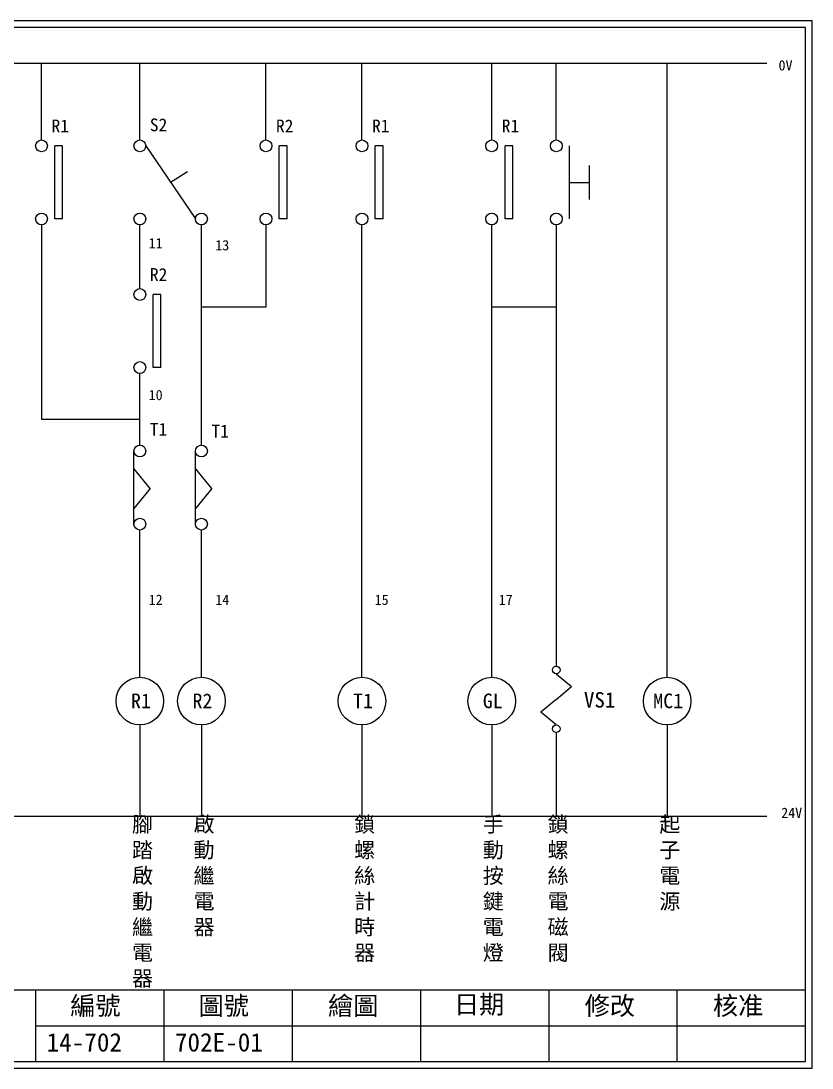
# Model space of a CAD drawing. Extents: x 10 to 297, y 3 to 207.
# Drawn here: x 142.9 to 297, y 3 to 207 of the extents above; entities that cross this region are included whole.
import ezdxf
from ezdxf.enums import TextEntityAlignment as Align

# ---------------------------------------------------------------- set-up
doc = ezdxf.new("R2010")
doc.units = 0
doc.layers.get('0').update_dxf_attribs({"linetype": 'CONTINUOUS'})
doc.layers.add('圖框層', color=7, linetype='CONTINUOUS')
doc.layers.add('標尺寸層', color=3, linetype='CONTINUOUS')
doc.styles.add('CNS', font='romanc.shx', dxfattribs={"bigfont": 'chineset.shx'})
doc.styles.add('STSL', font='kaiu.ttf')

msp = doc.modelspace()

# ---------------------------------------------------------------- linework, layer by layer
for p, q in [((288.16, 198.67), (115.57, 198.67)), ((268.77, 83.02), (268.77, 198.67)), ((150.99, 182.63), (149.49, 182.63)), ((194.71, 182.63), (193.2, 182.63)), ((213.42, 182.63), (211.91, 182.63)), ((238.7, 182.63), (237.19, 182.63)), ((150.99, 168.4), (149.49, 168.4)), ((194.71, 168.4), (193.2, 168.4)), ((213.42, 168.4), (211.91, 168.4)), ((238.7, 168.4), (237.19, 168.4)), ((170.14, 153.68), (168.64, 153.68)), ((170.14, 139.45), (168.64, 139.45)), ((268.77, 79.12), (268.77, 83.02)), ((268.77, 69.84), (268.77, 65.89)), ((288.16, 51.98), (115.57, 51.98))]:
    msp.add_line(p, q)
for centre in [(166.03, 74.48), (178.03, 74.48), (209.31, 74.48), (234.59, 74.48), (268.77, 74.48)]:
    msp.add_circle(centre, 4.64)
at = {"layer": '圖框層', "color": 7}
for p, q in [((297, 206.97), (10, 206.97)), ((297, 3), (297, 206.97)), ((295.75, 205.72), (11.25, 205.72)), ((295.75, 4.25), (295.75, 205.72)), ((11.25, 18.25), (295.75, 18.25)), ((145.75, 4.25), (145.75, 18.25)), ((170.75, 4.25), (170.75, 18.25)), ((195.75, 4.25), (195.75, 18.25)), ((220.75, 4.25), (220.75, 18.25)), ((245.75, 4.25), (245.75, 18.25)), ((270.75, 4.25), (270.75, 18.25)), ((145.75, 11.25), (295.75, 11.25)), ((11.25, 4.25), (295.75, 4.25)), ((10, 3), (297, 3))]:
    msp.add_line(p, q, dxfattribs=at)
at = {"layer": '標尺寸層', "color": 7}
for p, q in [((146.88, 183.78), (146.88, 198.67)), ((166.03, 183.78), (166.03, 198.67)), ((190.6, 183.78), (190.6, 198.67)), ((209.31, 183.78), (209.31, 198.67)), ((234.59, 183.78), (234.59, 198.67)), ((247.16, 183.78), (247.16, 198.67)), ((149.49, 168.4), (149.49, 182.63)), ((150.99, 168.4), (150.99, 182.63)), ((167.19, 182.63), (176.87, 168.4)), ((193.2, 168.4), (193.2, 182.63)), ((194.71, 168.4), (194.71, 182.63)), ((211.91, 168.4), (211.91, 182.63)), ((213.42, 168.4), (213.42, 182.63)), ((237.19, 168.4), (237.19, 182.63)), ((238.7, 168.4), (238.7, 182.63)), ((249.76, 168.4), (249.76, 182.63)), ((175.31, 177.56), (172.03, 175.52)), ((253.58, 178.83), (253.58, 175.52)), ((249.76, 175.52), (253.58, 175.52)), ((253.58, 175.52), (253.58, 172.2)), ((146.88, 167.25), (146.88, 129.37)), ((166.03, 154.84), (166.03, 167.25)), ((178.03, 124.33), (178.03, 167.25)), ((190.6, 167.25), (190.6, 151.22)), ((209.31, 79.12), (209.31, 167.25)), ((234.59, 79.12), (234.59, 167.25)), ((247.16, 167.25), (247.16, 151.22)), ((168.64, 139.45), (168.64, 153.68)), ((170.14, 139.45), (170.14, 153.68)), ((190.6, 151.22), (178.03, 151.22)), ((247.16, 151.22), (234.59, 151.22)), ((247.16, 151.22), (247.16, 81.3)), ((166.03, 124.33), (166.03, 138.3)), ((146.88, 129.37), (166.03, 129.37)), ((164.89, 108.8), (164.89, 123.04)), ((176.88, 108.8), (176.88, 123.04)), ((166.03, 79.12), (166.03, 107.8)), ((178.03, 79.12), (178.03, 107.8)), ((247.16, 79.8), (250.16, 77.31)), ((247.16, 74.82), (250.16, 77.31)), ((247.16, 74.82), (244.16, 72.33)), ((247.16, 69.84), (244.16, 72.33)), ((166.03, 69.84), (166.03, 51.98)), ((178.03, 69.84), (178.03, 51.98)), ((209.31, 69.84), (209.31, 51.98)), ((234.59, 69.84), (234.59, 51.98)), ((247.16, 68.34), (247.16, 51.98)), ((268.77, 65.89), (268.77, 51.98))]:
    msp.add_line(p, q, dxfattribs=at)
at = {"layer": '標尺寸層'}
for p, q in [((168.05, 115.92), (164.89, 119.82)), ((180.05, 115.92), (176.88, 119.82)), ((168.05, 115.92), (164.89, 112.02)), ((180.05, 115.92), (176.88, 112.02))]:
    msp.add_line(p, q, dxfattribs=at)
at = {"layer": '標尺寸層', "color": 7}
for centre, radius in [((146.88, 182.63), 1.15), ((166.03, 182.63), 1.15), ((190.6, 182.63), 1.15), ((209.31, 182.63), 1.15), ((234.59, 182.63), 1.15), ((247.16, 182.63), 1.15), ((146.88, 168.4), 1.15), ((166.03, 168.4), 1.15), ((178.03, 168.4), 1.15), ((190.6, 168.4), 1.15), ((209.31, 168.4), 1.15), ((234.59, 168.4), 1.15), ((247.16, 168.4), 1.15), ((166.03, 153.68), 1.15), ((166.03, 139.45), 1.15), ((166.03, 123.18), 1.15), ((178.03, 123.18), 1.15), ((166.03, 108.95), 1.15), ((178.03, 108.95), 1.15), ((247.16, 80.55), 0.751), ((247.16, 69.09), 0.751)]:
    msp.add_circle(centre, radius, dxfattribs=at)

# ---------------------------------------------------------------- texts
at = {"color": 7}
for s, p in [('R1', (166.24, 74.53)), ('R2', (178.23, 74.53)), ('T1', (209.51, 74.53)), ('GL', (234.79, 74.53)), ('MC1', (268.97, 74.53))]:
    msp.add_text(s, height=2.856, dxfattribs=at).set_placement(p, align=Align.MIDDLE_CENTER)
at = {"layer": '圖框層', "color": 4, "style": 'STSL'}
for s, height, p in [('0V', 2, (290.47, 197.32)), ('R1', 2.5, (148.83, 185.27)), ('S2', 2.5, (167.98, 185.48)), ('R2', 2.5, (192.55, 185.27)), ('R1', 2.5, (211.26, 185.27)), ('R1', 2.5, (236.53, 185.27)), ('11', 2, (167.75, 162.68)), ('13', 2, (180.73, 162.28)), ('R2', 2.5, (167.98, 156.32)), ('10', 2, (167.75, 133.1)), ('T1', 2.5, (167.98, 126.18)), ('T1', 2.5, (179.97, 125.82)), ('12', 2, (167.75, 93.22)), ('14', 2, (180.73, 93.22)), ('15', 2, (211.78, 93.22)), ('17', 2, (235.95, 93.22)), ('VS1', 3, (252.55, 73.23)), ('24V', 2, (290.99, 51.72)), ('編號', 3.6, (152.47, 13.34)), ('圖號', 3.6, (177.47, 13.34)), ('繪圖', 3.6, (202.69, 13.34)), ('日期', 3.6, (227.22, 13.59)), ('修改', 3.6, (252.69, 13.34)), ('核准', 3.6, (277.69, 13.34)), ('14-702', 3.6, (147.86, 6.22)), ('702E-01', 3.6, (172.86, 6.22))]:
    msp.add_text(s, height=height, dxfattribs=at).set_placement(p)
at = {"layer": '標尺寸層', "color": 7, "char_height": 3, "width": 4.1392, "attachment_point": 1, "style": 'CNS'}
for s, insert in [('{\\fDFKai-SB|b0|i0|c136|p65;腳踏啟動繼電器}', (164.51, 51.98)), ('{\\fDFKai-SB|b0|i0|c136|p65;啟動\\P繼電器}', (176.5, 51.98)), ('{\\fDFKai-SB|b0|i0|c136|p65;鎖螺絲計時器}', (207.78, 51.98)), ('{\\fDFKai-SB|b0|i0|c136|p65;手動按鍵電燈}', (232.85, 51.98)), ('{\\fDFKai-SB|b0|i0|c136|p65;鎖螺絲電磁閥}', (245.47, 51.98)), ('{\\fDFKai-SB|b0|i0|c136|p65;起子電源}', (267.24, 51.98))]:
    msp.add_mtext(s, dxfattribs=dict(at, insert=insert))

doc.saveas('drawing.dxf')
